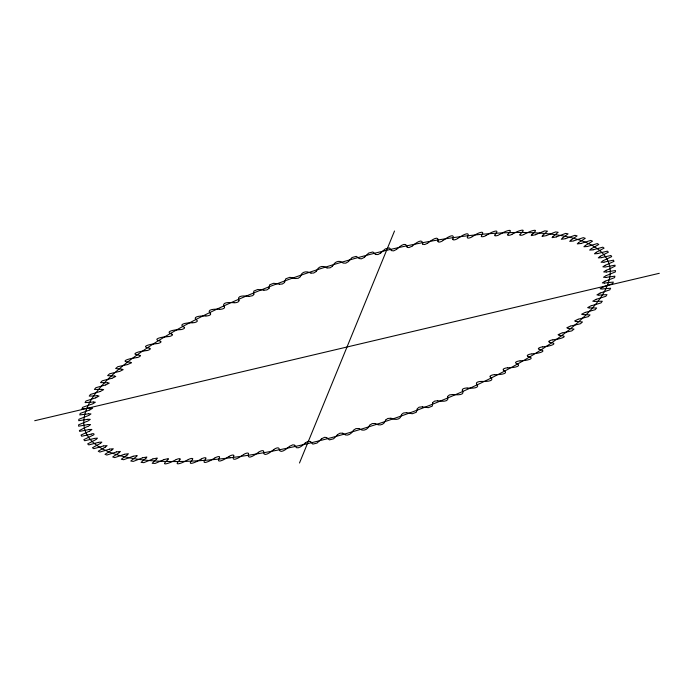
<?xml version="1.0" encoding="UTF-8"?>
<svg xmlns="http://www.w3.org/2000/svg" width="694" height="694" viewBox="0 0 694 694"><rect width="100%" height="100%" fill="white"/><g stroke="black" fill="none" stroke-linecap="round" stroke-linejoin="round"><path stroke-width="1.04" d="M422.655 244.245L424.719 244.531L427.547 243.29M263.668 451.352C263.503 449.669 259.721 451.291 258.645 452.184M284.601 282.458L282.38 283.993L279.491 284.262M437.923 241.408C438.14 242.995 441.618 241.581 442.685 240.757M401.531 414.518L403.335 413.051L406.632 412.618M248.565 453.815C248.634 451.976 244.479 453.781 243.62 454.544M300.381 276.698L298.22 278.285L295.115 278.537M452.8 239.248L452.844 239.126A87.314 26.259 -17.6 0 0 453.156 237.99C454.57 233.045 446.936 237.634 445.01 239.187A87.314 26.259 -17.6 0 0 443.058 240.497M452.792 239.274C452.991 240.731 456.4 239.43 457.459 238.641M385.673 420L387.72 418.499L390.878 418.196M299.487 463.019L394.513 230.998M233.843 455.863C234.277 453.928 229.905 455.706 229.037 456.452M316.264 271.475L316.325 271.354A87.314 26.259 -17.6 0 1 316.976 270.131C318.312 266.722 322.71 265.351 325.781 267.329A87.314 26.259 -17.6 0 1 326.961 267.901M316.291 271.423L313.714 273.028L311.007 273.098M467.279 237.435C467.036 238.918 471.009 237.73 472.085 236.767M467.34 237.313L467.357 237.287A87.314 26.259 -17.6 0 0 467.86 236.099C470.194 231.085 461.883 235.5 459.949 237.07A87.314 26.259 -17.6 0 0 457.858 238.38M369.72 425.11L372.218 423.592L374.89 423.479M219.564 457.493C220.345 455.524 216.086 457.094 214.967 457.91M332.391 266.296L330.075 267.823L327.082 267.971M481.332 235.977C480.3 237.348 484.811 236.68 485.956 235.5M358.876 428.51L355.944 428.606L353.558 430.133A87.314 26.259 -17.6 0 1 352.613 431.408C350.878 434.366 346.601 436.595 343.764 433.95A87.314 26.259 -17.6 0 1 342.853 433.273M205.771 458.691C207.029 456.661 202.31 458.187 201.303 458.994M348.509 261.551L345.838 263.139L343.14 263.095A87.314 26.259 -17.6 0 0 342.073 262.41C339.14 259.99 334.855 261.924 333.233 265.039A87.314 26.259 -17.6 0 0 332.435 266.218M494.796 235.049C493.79 236.489 497.954 235.743 498.977 234.824M337.449 434.687L340.043 433.169L342.758 433.195M192.533 459.463C194.008 457.407 189.28 458.812 188.256 459.619M364.55 257.222L364.619 257.144A87.314 26.259 -17.6 0 1 365.851 255.817L368.705 253.041L370.102 252.677L372.895 251.965L374.656 253.553A87.314 26.259 -17.6 0 1 375.298 254.334M364.437 257.361L361.331 258.836L359.266 258.567M507.869 234.338C506.247 236.255 511.088 235.136 512.042 234.251M326.692 437.584L324.636 437.289L321.469 438.816M179.885 459.792C181.741 457.806 177.135 458.89 176.05 459.697M380.668 253.076L378.039 254.551L375.402 254.481M519.997 234.416C518.401 235.578 522.565 235.587 523.805 234.442M305.386 442.807L308.119 441.358L310.617 441.514M167.887 459.688L168.408 458.639L164.105 459.532M396.586 249.372L393.628 250.872L391.312 250.586M535.577 234.746L531.231 235.604L531.856 234.537M289.598 446.294L292.877 444.793L294.776 445.227M156.584 459.15L157.269 458.057L152.984 458.881M412.062 246.249L408.835 247.602L407.118 247.22M542.795 235.292L542.023 236.402L546.273 235.648M273.957 449.452C274.998 448.628 278.164 446.884 279.083 448.48A87.314 26.259 -17.6 0 0 279.274 449.478C280.09 453.867 285.841 449.547 287.854 447.725A87.314 26.259 -17.6 0 0 289.424 446.442M146.243 458.005L146.85 457.042L142.73 457.736M552.979 236.481L552.06 237.643L556.198 236.975M136.466 456.609L137.212 455.594L133.213 456.192M562.322 238.129L561.299 239.3L565.306 238.727M127.245 454.952L128.399 453.737L124.512 454.223M570.876 240.167L569.705 241.373L573.253 241.026M119.125 452.705L120.418 451.438L116.618 451.872M578.614 242.588L577.252 243.88L580.973 243.49M111.881 450.05L113.322 448.749L109.669 449.079M585.406 245.442L583.888 246.769L587.462 246.483M105.549 446.997L107.102 445.609L103.71 445.878M591.271 248.686L589.631 250.092L593.014 249.857M100.535 443.362L101.845 442.121L98.826 442.26M596.137 252.347L594.42 253.787L597.621 253.605M96.102 439.554L97.446 438.14L94.505 438.382M600.163 256.312L598.263 257.882L601.256 257.717M92.64 435.39C95.425 434.583 93.785 432.778 91.356 434.097M603.077 260.684L601.073 262.28L603.91 262.176M89.743 431.061L91.912 429.456L89.136 429.491M605.064 265.36L602.843 266.826L605.177 267.043M88.563 426.099L90.602 424.589L88.233 424.494M606.122 270.33L603.676 271.927L606.226 272.057M88.207 420.902L90.281 419.349L87.878 419.289M606.044 275.648L603.494 277.262L605.888 277.444M88.728 415.48L90.975 413.919L88.728 413.771M605.029 281.209L602.305 282.892L604.535 283.1M89.786 409.946L92.675 408.185L90.567 407.985M603.086 287.012L600.11 288.747L601.837 289.042M92.692 403.882L95.364 402.208L93.404 401.973M600.084 293.068L596.918 294.898L598.87 295.132M95.789 397.844L99.034 396.014L97.169 395.745M596.103 299.331L592.763 301.196L594.558 301.456M100.248 391.485L103.675 389.629L101.949 389.334M590.889 305.846L587.653 307.616L589.033 307.971M105.67 384.953L109.262 383.105L107.683 382.75M585.198 312.404L581.589 314.243L583.099 314.616M112.029 378.273L115.777 376.434L114.345 376.027M34.7 420.72L659.3 273.297M578.189 319.188L574.632 320.949L575.985 321.391M119.75 371.377L123.185 369.65L121.901 369.191M570.485 326.033L566.781 327.785L567.987 328.271M127.436 364.584L131.47 362.78L130.377 362.277M561.923 332.955L558.063 334.716L559.138 335.228M136.423 357.627C138.219 357.878 141.897 355.415 139.919 355.345M552.771 339.887C551.348 339.869 546.837 341.535 549.466 342.22M146.234 350.617C147.701 350.826 152.16 348.726 149.67 348.284M542.569 346.905C541.381 346.792 536.575 348.414 539.004 349.238M156.818 343.608C158.171 343.773 162.63 342.047 160.54 341.283M531.37 353.94C529.834 354.053 525.766 355.233 527.804 356.248M168.139 336.599C169.518 336.79 173.864 335.176 172.121 334.3M519.936 360.906C518.661 360.854 514.107 362.008 515.902 363.214A87.314 26.259 -17.6 0 1 517.108 363.847C522.339 366.311 512.823 367.82 510.281 367.647A87.314 26.259 -17.6 0 1 507.765 367.829M180.154 329.641C181.628 329.85 185.732 328.323 184.37 327.377M507.6 367.837C506.368 367.777 501.97 368.722 503.35 370.128M192.811 322.745C194.207 322.884 198.293 321.782 197.174 320.481A87.314 26.259 -17.6 0 1 196.228 319.726C192.16 316.542 201.087 315.839 203.55 316.004A87.314 26.259 -17.6 0 1 205.91 315.944M494.579 374.691C493.087 374.465 489.105 375.87 490.077 376.851M206.066 315.944C207.541 316.065 211.254 315.197 210.646 313.757M481.098 381.431C479.641 381.362 475.815 382.099 476.431 383.6M219.868 309.264C221.412 309.472 225.073 308.5 224.596 307.104M467.045 388.041C465.579 387.946 461.857 388.545 462.265 390.21M234.156 302.723C235.752 302.931 239.126 302.185 239.031 300.623M452.488 394.496L449.391 394.955L447.561 396.482M249.215 296.399L252.729 295.635L253.874 294.308M432.536 402.685L434.618 401.106L437.602 400.768M263.989 290.196L266.869 289.918L269.099 288.34M422.325 406.823L419.115 407.196L417.181 408.775A87.314 26.259 -17.6 0 1 417.016 409.894L416.331 412.245L414.977 412.757L412.253 413.754L408.454 413.069A87.314 26.259 -17.6 0 1 406.866 412.687M476.405 383.565L476.483 383.652A87.314 26.259 -17.6 0 1 477.116 384.502C479.91 388.276 471.92 388.319 469.361 388.111A87.314 26.259 -17.6 0 1 467.192 388.05M432.544 402.702L432.562 402.806A87.314 26.259 -17.6 0 1 432.596 403.847L432.319 406.094L430.991 406.623L428.319 407.673L424.19 407.152A87.314 26.259 -17.6 0 1 422.446 406.849M243.49 454.631A87.314 26.259 -17.6 0 1 241.469 455.941C239.543 457.502 231.562 462.013 233.436 457.025A87.314 26.259 -17.6 0 1 233.817 455.932M248.547 453.885A87.314 26.259 -17.6 0 0 248.357 454.926C247.411 459.801 254.672 455.186 256.607 453.607A87.314 26.259 -17.6 0 0 258.48 452.306M263.659 451.421A87.314 26.259 -17.6 0 0 263.651 452.41C263.625 457.086 270.113 452.531 272.083 450.874A87.314 26.259 -17.6 0 0 273.809 449.565M294.794 445.288A87.314 26.259 -17.6 0 0 295.158 446.155C296.702 450.172 301.821 446.251 303.859 444.195A87.314 26.259 -17.6 0 0 305.265 442.919M310.695 441.644A87.314 26.259 -17.6 0 0 311.242 442.451L312.803 444.117L314.2 443.778L316.985 443.084L320.029 440.291A87.314 26.259 -17.6 0 0 321.261 439.033M326.735 437.628A87.314 26.259 -17.6 0 0 327.473 438.382L329.424 439.892L330.821 439.519L333.623 438.773L336.295 436.023A87.314 26.259 -17.6 0 0 337.362 434.791M358.989 428.58A87.314 26.259 -17.6 0 0 360.082 429.187C363.092 431.382 367.412 429.733 368.904 426.472A87.314 26.259 -17.6 0 0 369.607 425.309M375.072 423.566A87.314 26.259 -17.6 0 0 376.339 424.103C379.445 425.882 383.947 424.78 385.109 421.223A87.314 26.259 -17.6 0 0 385.638 420.104M391.052 418.265A87.314 26.259 -17.6 0 0 392.483 418.725C395.606 420.113 400.421 419.506 401.167 415.689A87.314 26.259 -17.6 0 0 401.505 414.613M437.732 400.785A87.314 26.259 -17.6 0 0 439.623 401.002C442.46 401.488 448.966 401.748 447.847 397.584A87.314 26.259 -17.6 0 0 447.621 396.664M452.661 394.504A87.314 26.259 -17.6 0 0 454.7 394.652C457.389 394.964 464.642 395.164 462.707 391.13A87.314 26.259 -17.6 0 0 462.299 390.262M481.254 381.431A87.314 26.259 -17.6 0 0 483.545 381.414C486.034 381.587 494.675 381.127 491.022 377.727A87.314 26.259 -17.6 0 0 490.25 376.989M494.796 374.682A87.314 26.259 -17.6 0 0 497.208 374.578C499.68 374.743 508.849 373.788 504.373 370.83A87.314 26.259 -17.6 0 0 503.419 370.171M520.11 360.889A87.314 26.259 -17.6 0 0 522.729 360.628C525.132 360.715 535.629 358.807 529.192 356.794A87.314 26.259 -17.6 0 0 527.891 356.282M531.786 353.897A87.314 26.259 -17.6 0 0 534.493 353.55C537.069 353.602 547.627 351.277 540.574 349.707A87.314 26.259 -17.6 0 0 539.108 349.264M542.751 346.879A87.314 26.259 -17.6 0 0 545.536 346.453C548.329 346.453 558.809 343.764 551.201 342.61A87.314 26.259 -17.6 0 0 549.57 342.246M552.962 339.86A87.314 26.259 -17.6 0 0 555.807 339.366C558.687 339.227 569.514 336.312 561.038 335.532A87.314 26.259 -17.6 0 0 559.26 335.245M562.366 332.868A87.314 26.259 -17.6 0 0 565.272 332.296L571.743 330.908L574.016 329.095L570.052 328.496A87.314 26.259 -17.6 0 0 568.117 328.288M570.945 325.937A87.314 26.259 -17.6 0 0 573.886 325.295L580.436 323.751L582.483 321.955L578.197 321.53A87.314 26.259 -17.6 0 0 576.124 321.4M578.649 319.084A87.314 26.259 -17.6 0 0 581.633 318.364L588.226 316.672L590.039 314.911L585.45 314.66A87.314 26.259 -17.6 0 0 583.246 314.616M585.467 312.335A87.314 26.259 -17.6 0 0 588.469 311.554L595.079 309.724L596.658 307.989L591.782 307.919A87.314 26.259 -17.6 0 0 589.458 307.954M591.357 305.724A87.314 26.259 -17.6 0 0 594.368 304.883L600.978 302.914L602.314 301.222L597.161 301.326A87.314 26.259 -17.6 0 0 594.723 301.448M596.302 299.27A87.314 26.259 -17.6 0 0 599.312 298.368L605.897 296.269L606.981 294.629L601.577 294.915A87.314 26.259 -17.6 0 0 599.035 295.115M600.284 293.007A87.314 26.259 -17.6 0 0 603.277 292.044L609.809 289.832L610.633 288.236L605.012 288.704A87.314 26.259 -17.6 0 0 602.375 288.982M603.286 286.943A87.314 26.259 -17.6 0 0 606.252 285.928L612.707 283.603L613.279 282.076L607.441 282.718A87.314 26.259 -17.6 0 0 604.726 283.074M605.289 281.122A87.314 26.259 -17.6 0 0 608.222 280.055L614.58 277.626L614.884 276.169L608.872 276.975A87.314 26.259 -17.6 0 0 606.07 277.418M606.304 275.544A87.314 26.259 -17.6 0 0 609.185 274.442L615.413 271.918L615.457 270.53L609.28 271.51A87.314 26.259 -17.6 0 0 606.417 272.022M606.313 270.252A87.314 26.259 -17.6 0 0 609.132 269.107L615.144 266.062L614.988 265.186L608.681 266.34A87.314 26.259 -17.6 0 0 605.767 266.921M605.315 265.255A87.314 26.259 -17.6 0 0 608.065 264.067L613.964 261.395L613.808 260.987L613.487 260.163L607.068 261.473A87.314 26.259 -17.6 0 0 604.11 262.132M603.32 260.571A87.314 26.259 -17.6 0 0 605.992 259.356L611.692 256.624L610.954 255.47L604.439 256.945A87.314 26.259 -17.6 0 0 601.455 257.665M600.327 256.225A87.314 26.259 -17.6 0 0 602.913 254.984L608.386 252.2L607.397 251.141L600.822 252.755A87.314 26.259 -17.6 0 0 597.82 253.553M596.363 252.234A87.314 26.259 -17.6 0 0 598.844 250.968L604.075 248.14L602.834 247.177L596.224 248.938A87.314 26.259 -17.6 0 0 593.214 249.797M591.435 248.599A87.314 26.259 -17.6 0 0 593.795 247.316L598.775 244.462L597.282 243.594L590.663 245.503A87.314 26.259 -17.6 0 0 587.662 246.413M585.554 245.355A87.314 26.259 -17.6 0 0 587.801 244.054L592.494 241.182L590.759 240.419L584.157 242.458A87.314 26.259 -17.6 0 0 581.173 243.429M578.753 242.501A87.314 26.259 -17.6 0 0 580.869 241.191L585.268 238.311L583.298 237.652L576.731 239.812A87.314 26.259 -17.6 0 0 573.773 240.835M571.058 240.046A87.314 26.259 -17.6 0 0 573.036 238.736L577.113 235.865L574.918 235.318L568.421 237.582A87.314 26.259 -17.6 0 0 565.506 238.658M562.496 238.016A87.314 26.259 -17.6 0 0 564.326 236.706L568.074 233.843L565.662 233.401L559.251 235.778A87.314 26.259 -17.6 0 0 556.38 236.897M553.092 236.394A87.314 26.259 -17.6 0 0 554.775 235.101L558.176 232.264L555.556 231.935L549.266 234.407A87.314 26.259 -17.6 0 0 546.456 235.57M542.899 235.214A87.314 26.259 -17.6 0 0 544.426 233.921L547.471 231.128L544.643 230.911L538.492 233.47A87.314 26.259 -17.6 0 0 535.759 234.667M531.942 234.459A87.314 26.259 -17.6 0 0 533.304 233.184C540.036 227.684 529.513 231.388 526.98 232.967A87.314 26.259 -17.6 0 0 524.326 234.199M520.274 234.138A87.314 26.259 -17.6 0 0 521.472 232.889C527.284 227.571 517.151 231.276 514.766 232.915A87.314 26.259 -17.6 0 0 512.207 234.164M507.939 234.251A87.314 26.259 -17.6 0 0 508.954 233.037C514.107 227.684 504.07 231.735 501.909 233.297A87.314 26.259 -17.6 0 0 499.454 234.572M494.978 234.806A87.314 26.259 -17.6 0 0 495.811 233.618C500.235 228.265 490.424 232.637 488.446 234.121A87.314 26.259 -17.6 0 0 486.112 235.413M481.445 235.795A87.314 26.259 -17.6 0 0 482.096 234.641C485.297 229.619 476.448 233.748 474.444 235.379A87.314 26.259 -17.6 0 0 472.224 236.68M437.94 241.312A87.314 26.259 -17.6 0 0 438.035 240.298C438.521 235.509 431.651 240.115 429.699 241.729A87.314 26.259 -17.6 0 0 427.894 243.03M422.655 243.984A87.314 26.259 -17.6 0 0 422.568 243.021C422.169 238.476 416.062 242.935 414.058 244.67A87.314 26.259 -17.6 0 0 412.409 245.962M407.083 247.055A87.314 26.259 -17.6 0 0 406.814 246.144C405.617 241.937 400.204 246.084 398.165 248.01A87.314 26.259 -17.6 0 0 396.682 249.293M391.277 250.508A87.314 26.259 -17.6 0 0 390.817 249.667L389.464 247.923L388.076 248.252L385.3 248.912L382.073 251.731A87.314 26.259 -17.6 0 0 380.754 252.989M359.214 258.524A87.314 26.259 -17.6 0 0 358.39 257.812L356.239 256.372L354.834 256.754L352.032 257.535L349.55 260.259A87.314 26.259 -17.6 0 0 348.57 261.473M310.921 273.063A87.314 26.259 -17.6 0 0 309.567 272.569C306.444 270.99 301.812 271.84 300.84 275.527A87.314 26.259 -17.6 0 0 300.407 276.628M295.011 278.511A87.314 26.259 -17.6 0 0 293.501 278.086L289.875 277.314L288.504 277.8L285.772 278.788L284.878 281.191A87.314 26.259 -17.6 0 0 284.627 282.25M279.309 284.219A87.314 26.259 -17.6 0 0 277.643 283.881L273.679 283.273L272.326 283.785L269.636 284.818L269.151 287.116A87.314 26.259 -17.6 0 0 269.099 288.123M263.876 290.17A87.314 26.259 -17.6 0 0 262.054 289.91L257.76 289.485L256.442 290.014L253.804 291.081L253.735 293.276A87.314 26.259 -17.6 0 0 253.857 294.221M248.756 296.347A87.314 26.259 -17.6 0 0 246.786 296.164C244.028 295.774 237.157 295.523 238.675 299.635A87.314 26.259 -17.6 0 0 238.988 300.528M234.017 302.714A87.314 26.259 -17.6 0 0 231.909 302.619C229.289 302.367 221.664 302.254 224.032 306.184A87.314 26.259 -17.6 0 0 224.535 307.017M219.72 309.255A87.314 26.259 -17.6 0 0 217.482 309.238C214.967 309.056 206.638 309.281 209.866 312.89A87.314 26.259 -17.6 0 0 210.551 313.653M192.646 322.753A87.314 26.259 -17.6 0 0 190.182 322.892C187.684 322.727 178.323 323.951 183.181 326.666A87.314 26.259 -17.6 0 0 184.222 327.299M179.98 329.65A87.314 26.259 -17.6 0 0 177.412 329.876C174.819 329.693 165.189 331.472 170.767 333.693A87.314 26.259 -17.6 0 0 171.982 334.248M167.965 336.625A87.314 26.259 -17.6 0 0 165.302 336.92C162.812 336.85 152.272 338.976 159.03 340.763A87.314 26.259 -17.6 0 0 160.409 341.24M156.636 343.625A87.314 26.259 -17.6 0 0 153.895 344.007C151.214 343.99 140.674 346.497 148.022 347.859A87.314 26.259 -17.6 0 0 149.566 348.258M146.052 350.652A87.314 26.259 -17.6 0 0 143.233 351.112C140.318 351.155 129.925 353.992 137.776 354.955A87.314 26.259 -17.6 0 0 139.485 355.276M136.232 357.662A87.314 26.259 -17.6 0 0 133.361 358.191C130.351 358.364 119.637 361.427 128.347 362.016A87.314 26.259 -17.6 0 0 130.203 362.259M127.236 364.628A87.314 26.259 -17.6 0 0 124.313 365.235L117.807 366.701L115.638 368.505L119.767 369.017A87.314 26.259 -17.6 0 0 121.771 369.182M119.09 371.524A87.314 26.259 -17.6 0 0 116.124 372.201L109.557 373.814L107.622 375.601L112.064 375.94A87.314 26.259 -17.6 0 0 114.198 376.027M111.829 378.325A87.314 26.259 -17.6 0 0 108.837 379.071L102.226 380.833L100.526 382.585L105.271 382.741A87.314 26.259 -17.6 0 0 107.527 382.75M105.471 385.005A87.314 26.259 -17.6 0 0 102.469 385.821L95.85 387.72L94.393 389.429L99.407 389.412A87.314 26.259 -17.6 0 0 101.792 389.334M100.049 391.546A87.314 26.259 -17.6 0 0 97.039 392.414L90.437 394.452L89.231 396.118L94.505 395.918A87.314 26.259 -17.6 0 0 96.995 395.762M95.59 397.905A87.314 26.259 -17.6 0 0 92.588 398.833L86.021 400.993L85.067 402.607L90.576 402.234A87.314 26.259 -17.6 0 0 93.17 402M92.094 404.073A87.314 26.259 -17.6 0 0 89.11 405.062L82.612 407.326L81.918 408.887L87.644 408.341A87.314 26.259 -17.6 0 0 90.333 408.02M89.587 410.015A87.314 26.259 -17.6 0 0 86.637 411.056L80.226 413.433L79.793 414.925L85.718 414.205A87.314 26.259 -17.6 0 0 88.476 413.806M88.077 415.715A87.314 26.259 -17.6 0 0 85.171 416.799L78.873 419.28L78.7 420.703L84.798 419.809A87.314 26.259 -17.6 0 0 87.626 419.332M87.565 421.154A87.314 26.259 -17.6 0 0 84.711 422.282L78.561 424.841L78.648 426.194L84.894 425.127A87.314 26.259 -17.6 0 0 87.782 424.581M88.06 426.298A87.314 26.259 -17.6 0 0 85.275 427.469L79.394 430.532L79.628 431.382L86.004 430.15A87.314 26.259 -17.6 0 0 88.936 429.534M89.561 431.139A87.314 26.259 -17.6 0 0 86.845 432.345L81.042 435.051L81.241 435.45L81.649 436.24L88.121 434.852A87.314 26.259 -17.6 0 0 91.096 434.158M92.05 435.659A87.314 26.259 -17.6 0 0 89.431 436.89L83.835 439.649L84.694 440.759L91.244 439.215A87.314 26.259 -17.6 0 0 94.237 438.452M95.529 439.831A87.314 26.259 -17.6 0 0 93.005 441.089L87.644 443.9L88.763 444.906L95.356 443.214A87.314 26.259 -17.6 0 0 98.357 442.39M99.979 443.648A87.314 26.259 -17.6 0 0 97.559 444.923L92.449 447.769L93.82 448.68L100.439 446.849A87.314 26.259 -17.6 0 0 103.441 445.956M105.393 447.083A87.314 26.259 -17.6 0 0 103.085 448.376L98.244 451.247L99.858 452.054L106.477 450.094A87.314 26.259 -17.6 0 0 109.47 449.148M111.734 450.137A87.314 26.259 -17.6 0 0 109.548 451.447L105.002 454.318L106.85 455.03L113.443 452.939A87.314 26.259 -17.6 0 0 116.418 451.933M118.986 452.792A87.314 26.259 -17.6 0 0 116.939 454.102L112.697 456.982L114.779 457.589L121.311 455.368A87.314 26.259 -17.6 0 0 124.252 454.318M127.123 455.038A87.314 26.259 -17.6 0 0 125.215 456.348L121.294 459.22L123.601 459.714L130.056 457.389A87.314 26.259 -17.6 0 0 132.953 456.288M136.102 456.869A87.314 26.259 -17.6 0 0 134.35 458.17L130.767 461.016L133.291 461.406L139.641 458.977A87.314 26.259 -17.6 0 0 142.478 457.84M145.905 458.266A87.314 26.259 -17.6 0 0 144.3 459.558L141.082 462.377L143.805 462.655L150.025 460.131A87.314 26.259 -17.6 0 0 152.801 458.96M156.488 459.237A87.314 26.259 -17.6 0 0 155.04 460.521L152.186 463.297L155.1 463.453L161.182 460.851A87.314 26.259 -17.6 0 0 163.871 459.645M167.801 459.775A87.314 26.259 -17.6 0 0 166.525 461.033C160.106 466.568 170.637 462.672 173.049 461.128A87.314 26.259 -17.6 0 0 175.651 459.888M179.807 459.879A87.314 26.259 -17.6 0 0 178.705 461.111C173.214 466.446 183.32 462.56 185.584 460.963A87.314 26.259 -17.6 0 0 188.091 459.706M192.464 459.541A87.314 26.259 -17.6 0 0 191.544 460.747C186.747 466.099 196.688 461.883 198.753 460.365A87.314 26.259 -17.6 0 0 201.147 459.081M205.719 458.769A87.314 26.259 -17.6 0 0 204.973 459.94C200.939 465.292 210.586 460.773 212.485 459.324A87.314 26.259 -17.6 0 0 214.767 458.023M219.521 457.563A87.314 26.259 -17.6 0 0 218.957 458.699C216.19 463.722 224.778 459.445 226.747 457.84A87.314 26.259 -17.6 0 0 228.899 456.539M230.044 457.797A274.928 82.673 -17.6 0 0 609.722 266.435A274.928 82.673 -17.6 0 0 201.243 316.794A274.928 82.673 -17.6 0 0 230.044 457.797"/></g></svg>
